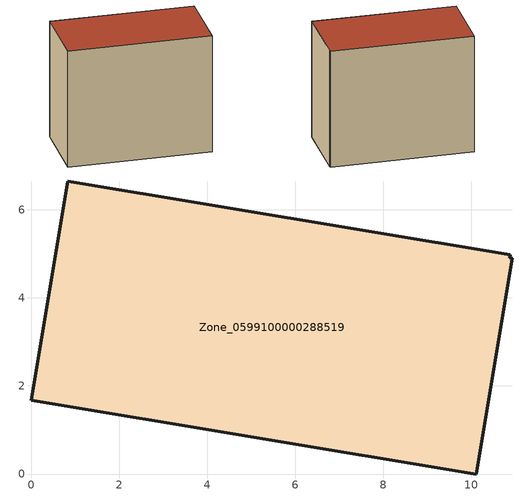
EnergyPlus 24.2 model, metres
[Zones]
Zone_0599100000288519
 floor ground (C_G): 10.88,4.99 10.87,4.91 10.93,4.91 10.12,0 0,1.68 0.83,6.66 z0
 wall outside (C_F): 10.88,4.99 0.83,6.66 0,1.68 10.12,0 10.93,4.91 10.87,4.91 10.88,4.99 z0:8.79
 roof outside (C_R): 10.87,4.91 10.88,4.99 0.83,6.66 0,1.68 10.12,0 10.93,4.91 z8.79
[BUILDING]
Pand.0599100000288519: North Axis=0; Terrain=City; Loads Convergence Tolerance Value=0.04; Temperature Convergence Tolerance Value=0.4; Solar Distribution=FullExterior; Maximum Number of Warmup Days=25; Minimum Number of Warmup Days=1
[Site:Location]
Rotterdam.The.Hague.AP_ZH_NLD Design_Conditions: Latitude=51.96; Longitude=4.45; Time Zone=1; Elevation=-4.5
[SITE:GROUNDTEMPERATURE:BUILDINGSURFACE]
18, 18, 18, 18, 18, 18, 18, 18, 18, 18, 18, 18
[MATERIAL] Thermal Absorptance=0.9; Solar Absorptance=0.7; Visible Absorptance=0.7
Name | Roughness | Thickness | Conductivity | Density | Specific Heat
G.TC.1975-1991 | MediumSmooth | 0.15 | 0.288461 | 540 | 1210
F.TC.1975-1991 | Rough | 0.3 | 0.230769 | 1920 | 840
R.TC.1975-1991 | MediumRough | 0.2 | 0.153846 | 1500 | 1000
[CONSTRUCTION]
C_G: G.TC.1975-1991
C_F: F.TC.1975-1991
C_R: R.TC.1975-1991
[ZONE]
Zone_0599100000288519: Type=1; Multiplier=1; Ceiling Height=Autocalculate; Volume=Autocalculate; Floor Area=autocalculate; Part of Total Floor Area=Yes
[ZONEINFILTRATION:DESIGNFLOWRATE]
Infil_Zone_0599100000288519: Zone or ZoneList or Space or SpaceList=Zone_0599100000288519; Schedule=AlwaysOn; Design Flow Rate Calculation Method=Flow/Area; Flow Rate per Floor Area=0.003; Constant Term Coefficient=1; Temperature Term Coefficient=0; Velocity Term Coefficient=0; Velocity Squared Term Coefficient=0
[HVACTEMPLATE:ZONE:IDEALLOADSAIRSYSTEM]
Zone_0599100000288519: Maximum Heating Supply Air Temperature=50; Minimum Cooling Supply Air Temperature=13; Maximum Heating Supply Air Humidity Ratio=0.0156; Minimum Cooling Supply Air Humidity Ratio=0.0077; Heating Limit=NoLimit; Cooling Limit=NoLimit; Dehumidification Control Type=ConstantSensibleHeatRatio; Cooling Sensible Heat Ratio=0.7; Dehumidification Setpoint=60; Humidification Control Type=None; Humidification Setpoint=30; Outdoor Air Method=None; Outdoor Air Flow Rate per Person=0.00944; Outdoor Air Flow Rate per Zone Floor Area=0; Outdoor Air Flow Rate per Zone=0; Demand Controlled Ventilation Type=None; Outdoor Air Economizer Type=NoEconomizer; Heat Recovery Type=None; Sensible Heat Recovery Effectiveness=0.7; Latent Heat Recovery Effectiveness=0.65
[ZONECONTROL:THERMOSTAT]
ThermostatControl_Zone_0599100000288519: Zone or ZoneList=Zone_0599100000288519; Control Type Schedule=DualSetpointControlType; Control 1=Thermostat_Zone_0599100000288519; Temperature Difference Between Cutout And Setpoint=0
[THERMOSTATSETPOINT:DUALSETPOINT]
Thermostat_Zone_0599100000288519: Heating Setpoint Temperature Schedule=HeatingSetpoint_Zone_0599100000288519; Cooling Setpoint Temperature Schedule=CoolingSetpoint_Zone_0599100000288519
[SCHEDULE:COMPACT]
HeatingSetpoint_Zone_0599100000288519: Through: 12/31, For: AllDays, Until: 24:00, 21
CoolingSetpoint_Zone_0599100000288519: Through: 12/31, For: AllDays, Until: 24:00, 24
DualSetpointControlType: Through: 12/31, For: AllDays, Until: 24:00, 4
AlwaysOn: Through: 12/31, For: AllDays, Until: 24:00, 1
